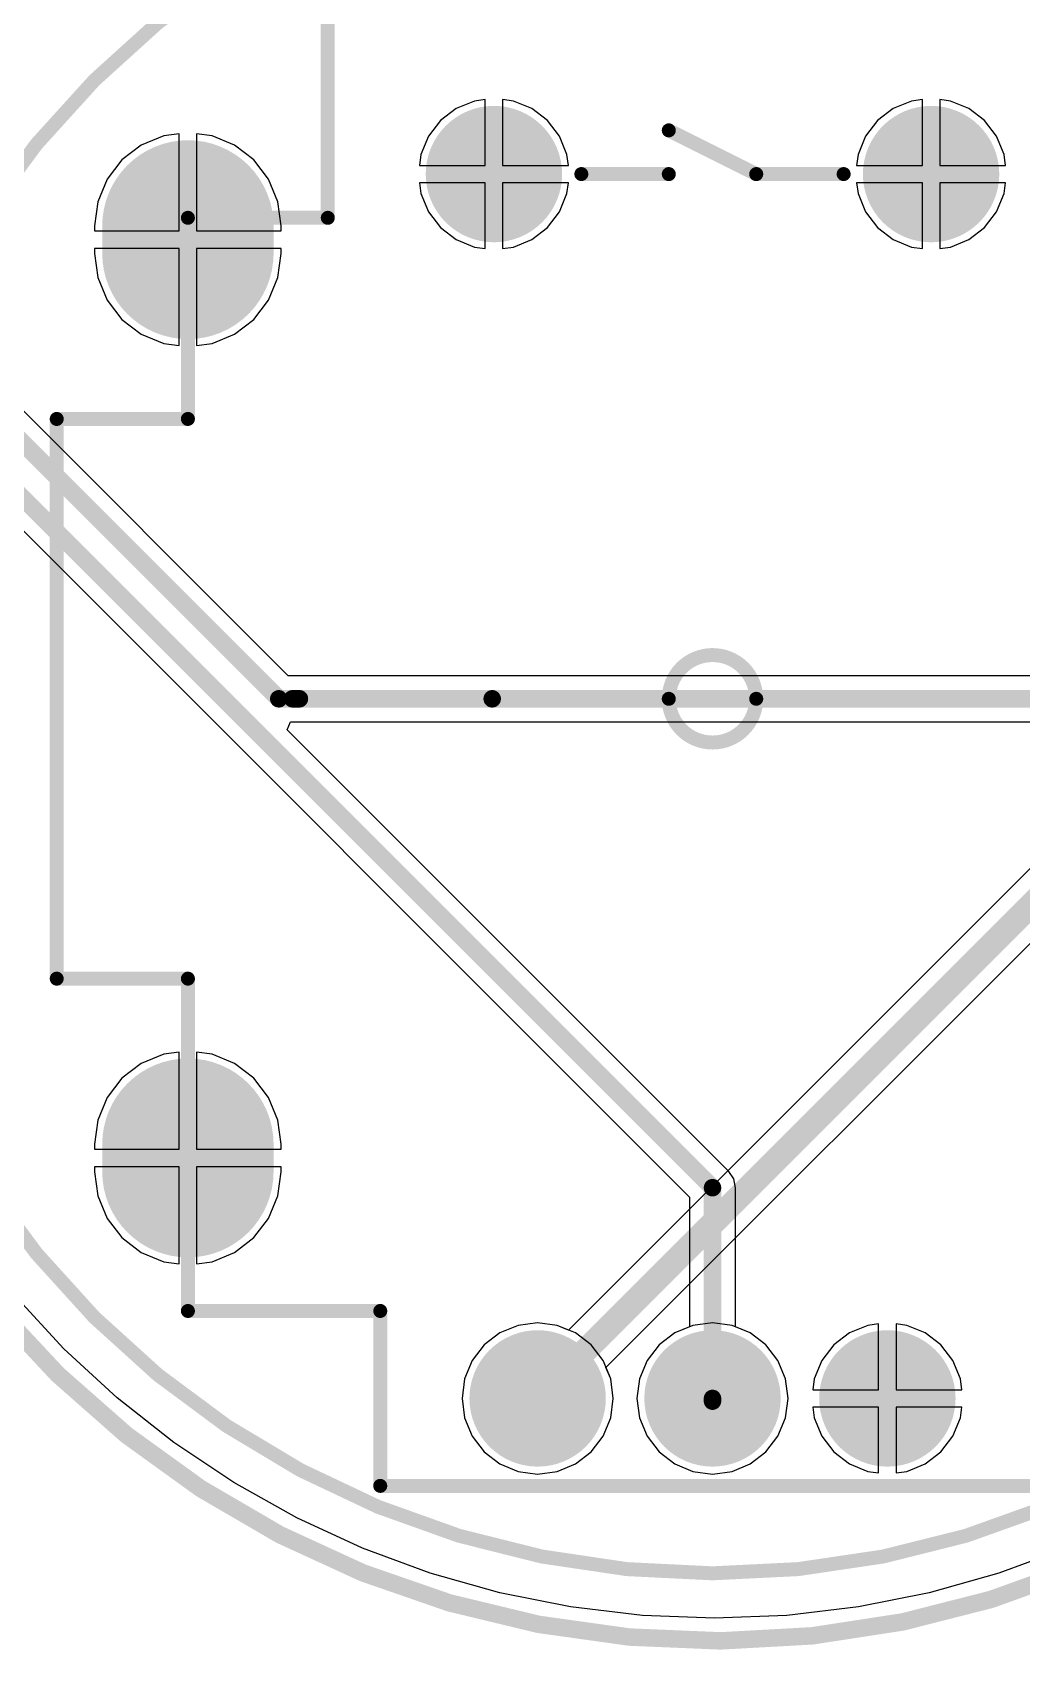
# Model space of a CAD drawing. Extents: x 2.14 to 5.34, y 1.83 to 4.04.
# Drawn here: x 4.225 to 4.791, y 1.83 to 2.755 of the extents above; entities that cross this region are included whole.
import ezdxf

# ---------------------------------------------------------------- set-up
doc = ezdxf.new("R2010")
doc.units = 0
for name, color, linetype in [('BOTTOMLAYER', 5, 'CONTINUOUS'), ('BOTTOMOVERLAY', 54, 'CONTINUOUS'), ('BOTTOMSOLDER', 6, 'CONTINUOUS'), ('KEEPOUTLAYER', 6, 'CONTINUOUS'), ('MECHANICAL1', 6, 'CONTINUOUS'), ('MULTILAYER', 9, 'CONTINUOUS'), ('PADHOLELAYER', 156, 'CONTINUOUS'), ('TOPLAYER', 1, 'CONTINUOUS'), ('TOPSOLDER', 216, 'CONTINUOUS')]:
    doc.layers.add(name, color=color, linetype=linetype)

msp = doc.modelspace()

# ---------------------------------------------------------------- linework, layer by layer
at = {"layer": 'BOTTOMLAYER'}
for p, q in [((3.573396, 3.116702), (4.601047, 2.089051)), ((4.371579, 2.387142), (3.809874, 2.948847)), ((4.467551, 2.711466), (4.458595, 2.704594)), ((4.477981, 2.715786), (4.467551, 2.711466)), ((4.484173, 2.716601), (4.477981, 2.715786)), ((4.484173, 2.679016), (4.484173, 2.716601)), ((4.500366, 2.715786), (4.494173, 2.716601)), ((4.494173, 2.716601), (4.494173, 2.679016)), ((4.510795, 2.711466), (4.500366, 2.715786)), ((4.519751, 2.704594), (4.510795, 2.711466)), ((4.717551, 2.711466), (4.708595, 2.704594)), ((4.727981, 2.715786), (4.717551, 2.711466)), ((4.734173, 2.716601), (4.727981, 2.715786)), ((4.734173, 2.679016), (4.734173, 2.716601)), ((4.750366, 2.715786), (4.744173, 2.716601)), ((4.744173, 2.716601), (4.744173, 2.679016)), ((4.760795, 2.711466), (4.750366, 2.715786)), ((4.769751, 2.704594), (4.760795, 2.711466)), ((4.458595, 2.704594), (4.451723, 2.695638)), ((4.526624, 2.695638), (4.519751, 2.704594)), ((4.708595, 2.704594), (4.701723, 2.695638)), ((4.776624, 2.695638), (4.769751, 2.704594)), ((4.30037, 2.695903), (4.287508, 2.690575)), ((4.309173, 2.697062), (4.30037, 2.695903)), ((4.309173, 2.641516), (4.309173, 2.697062)), ((4.327976, 2.695903), (4.319173, 2.697062)), ((4.319173, 2.697062), (4.319173, 2.641516)), ((4.340838, 2.690575), (4.327976, 2.695903)), ((4.451723, 2.695638), (4.447403, 2.685208)), ((4.530944, 2.685208), (4.526624, 2.695638)), ((4.701723, 2.695638), (4.697403, 2.685208)), ((4.780944, 2.685208), (4.776624, 2.695638)), ((4.276463, 2.6821), (4.267988, 2.671055)), ((4.287508, 2.690575), (4.276463, 2.6821)), ((4.351883, 2.6821), (4.340838, 2.690575)), ((4.360359, 2.671055), (4.351883, 2.6821)), ((4.447403, 2.685208), (4.446587, 2.679016)), ((4.531759, 2.679016), (4.530944, 2.685208)), ((4.697403, 2.685208), (4.696587, 2.679016)), ((4.781759, 2.679016), (4.780944, 2.685208)), ((4.446587, 2.679016), (4.484173, 2.679016)), ((4.494173, 2.679016), (4.531759, 2.679016)), ((4.696587, 2.679016), (4.734173, 2.679016)), ((4.744173, 2.679016), (4.781759, 2.679016)), ((4.267988, 2.671055), (4.26266, 2.658193)), ((4.365686, 2.658193), (4.360359, 2.671055)), ((4.484173, 2.669016), (4.446587, 2.669016)), ((4.446587, 2.669016), (4.447403, 2.662823)), ((4.484173, 2.63143), (4.484173, 2.669016)), ((4.531759, 2.669016), (4.494173, 2.669016)), ((4.494173, 2.669016), (4.494173, 2.63143)), ((4.530944, 2.662823), (4.531759, 2.669016)), ((4.734173, 2.669016), (4.696587, 2.669016)), ((4.696587, 2.669016), (4.697403, 2.662823)), ((4.734173, 2.63143), (4.734173, 2.669016)), ((4.781759, 2.669016), (4.744173, 2.669016)), ((4.744173, 2.669016), (4.744173, 2.63143)), ((4.780944, 2.662823), (4.781759, 2.669016)), ((4.26266, 2.658193), (4.260843, 2.64439)), ((4.367503, 2.64439), (4.365686, 2.658193)), ((4.447403, 2.662823), (4.451723, 2.652394)), ((4.526624, 2.652394), (4.530944, 2.662823)), ((4.697403, 2.662823), (4.701723, 2.652394)), ((4.776624, 2.652394), (4.780944, 2.662823)), ((4.451723, 2.652394), (4.458595, 2.643438)), ((4.519751, 2.643438), (4.526624, 2.652394)), ((4.701723, 2.652394), (4.708595, 2.643438)), ((4.769751, 2.643438), (4.776624, 2.652394)), ((4.260843, 2.64439), (4.260843, 2.641516)), ((4.260843, 2.641516), (4.309173, 2.641516)), ((4.319173, 2.641516), (4.367503, 2.641516)), ((4.367503, 2.641516), (4.367503, 2.64439)), ((4.458595, 2.643438), (4.467551, 2.636565)), ((4.467551, 2.636565), (4.477981, 2.632245)), ((4.500366, 2.632245), (4.510795, 2.636565)), ((4.510795, 2.636565), (4.519751, 2.643438)), ((4.708595, 2.643438), (4.717551, 2.636565)), ((4.717551, 2.636565), (4.727981, 2.632245)), ((4.750366, 2.632245), (4.760795, 2.636565)), ((4.760795, 2.636565), (4.769751, 2.643438)), ((4.309173, 2.631516), (4.260843, 2.631516)), ((4.260843, 2.631516), (4.260843, 2.628642)), ((4.260843, 2.628642), (4.26266, 2.614839)), ((4.309173, 2.57597), (4.309173, 2.631516)), ((4.367503, 2.631516), (4.319173, 2.631516)), ((4.319173, 2.631516), (4.319173, 2.57597)), ((4.365686, 2.614839), (4.367503, 2.628642)), ((4.367503, 2.628642), (4.367503, 2.631516)), ((4.477981, 2.632245), (4.484173, 2.63143)), ((4.494173, 2.63143), (4.500366, 2.632245)), ((4.727981, 2.632245), (4.734173, 2.63143)), ((4.744173, 2.63143), (4.750366, 2.632245)), ((4.26266, 2.614839), (4.267988, 2.601977)), ((4.360359, 2.601977), (4.365686, 2.614839)), ((4.267988, 2.601977), (4.276463, 2.590932)), ((4.351883, 2.590932), (4.360359, 2.601977)), ((4.276463, 2.590932), (4.287508, 2.582456)), ((4.340838, 2.582456), (4.351883, 2.590932)), ((4.287508, 2.582456), (4.30037, 2.577129)), ((4.327976, 2.577129), (4.340838, 2.582456)), ((4.30037, 2.577129), (4.309173, 2.57597)), ((4.319173, 2.57597), (4.327976, 2.577129)), ((4.488189, 2.387142), (4.371579, 2.387142)), ((4.488204, 2.387139), (4.488189, 2.387142)), ((4.973204, 2.387139), (4.488204, 2.387139)), ((4.370882, 2.356343), (4.372765, 2.360889)), ((4.372765, 2.360889), (4.488174, 2.360889)), ((4.488174, 2.360889), (4.488189, 2.360886)), ((4.488189, 2.360886), (4.973204, 2.360886)), ((4.623455, 2.10377), (4.370882, 2.356343)), ((4.287508, 2.165572), (4.276463, 2.157097)), ((4.30037, 2.1709), (4.287508, 2.165572)), ((4.309173, 2.172059), (4.30037, 2.1709)), ((4.309173, 2.116513), (4.309173, 2.172059)), ((4.327976, 2.1709), (4.319173, 2.172059)), ((4.319173, 2.172059), (4.319173, 2.116513)), ((4.340838, 2.165572), (4.327976, 2.1709)), ((4.351883, 2.157097), (4.340838, 2.165572)), ((4.276463, 2.157097), (4.267988, 2.146052)), ((4.360359, 2.146052), (4.351883, 2.157097)), ((4.267988, 2.146052), (4.26266, 2.13319)), ((4.365686, 2.13319), (4.360359, 2.146052)), ((4.26266, 2.13319), (4.260843, 2.119387)), ((4.367503, 2.119387), (4.365686, 2.13319)), ((4.260843, 2.119387), (4.260843, 2.116513)), ((4.367503, 2.116513), (4.367503, 2.119387)), ((4.260843, 2.116513), (4.309173, 2.116513)), ((4.319173, 2.116513), (4.367503, 2.116513)), ((4.309173, 2.106513), (4.260843, 2.106513)), ((4.260843, 2.106513), (4.260843, 2.103639)), ((4.260843, 2.103639), (4.26266, 2.089836)), ((4.309173, 2.050967), (4.309173, 2.106513)), ((4.367503, 2.106513), (4.319173, 2.106513)), ((4.319173, 2.106513), (4.319173, 2.050967)), ((4.365686, 2.089836), (4.367503, 2.103639)), ((4.367503, 2.103639), (4.367503, 2.106513)), ((4.6263, 2.099511), (4.623455, 2.10377)), ((4.627299, 2.094488), (4.6263, 2.099511)), ((4.26266, 2.089836), (4.267988, 2.076974)), ((4.360359, 2.076974), (4.365686, 2.089836)), ((4.627299, 2.014982), (4.627299, 2.094488)), ((4.601047, 2.089051), (4.601047, 2.014982)), ((4.267988, 2.076974), (4.276463, 2.065929)), ((4.351883, 2.065929), (4.360359, 2.076974)), ((4.276463, 2.065929), (4.287508, 2.057453)), ((4.340838, 2.057453), (4.351883, 2.065929)), ((4.287508, 2.057453), (4.30037, 2.052126)), ((4.327976, 2.052126), (4.340838, 2.057453)), ((4.30037, 2.052126), (4.309173, 2.050967)), ((4.319173, 2.050967), (4.327976, 2.052126)), ((4.243298, 2.002442), (4.215256, 2.032778)), ((4.514173, 2.017257), (4.502981, 2.015783)), ((4.525366, 2.015783), (4.514173, 2.017257)), ((4.709173, 2.016598), (4.702981, 2.015783)), ((4.709173, 1.979013), (4.709173, 2.016598)), ((4.725366, 2.015783), (4.719173, 2.016598)), ((4.719173, 2.016598), (4.719173, 1.979013)), ((4.492551, 2.011463), (4.483595, 2.004591)), ((4.502981, 2.015783), (4.492551, 2.011463)), ((4.535795, 2.011463), (4.525366, 2.015783)), ((4.544751, 2.004591), (4.535795, 2.011463)), ((4.592551, 2.011463), (4.583595, 2.004591)), ((4.601047, 2.014982), (4.592551, 2.011463)), ((4.635795, 2.011463), (4.627299, 2.014982)), ((4.644751, 2.004591), (4.635795, 2.011463)), ((4.692551, 2.011463), (4.683595, 2.004591)), ((4.702981, 2.015783), (4.692551, 2.011463)), ((4.735795, 2.011463), (4.725366, 2.015783)), ((4.744751, 2.004591), (4.735795, 2.011463)), ((4.273634, 1.9744), (4.243298, 2.002442)), ((4.483595, 2.004591), (4.476723, 1.995635)), ((4.551624, 1.995635), (4.544751, 2.004591)), ((4.583595, 2.004591), (4.576723, 1.995635)), ((4.651624, 1.995635), (4.644751, 2.004591)), ((4.683595, 2.004591), (4.676723, 1.995635)), ((4.751624, 1.995635), (4.744751, 2.004591)), ((4.476723, 1.995635), (4.472403, 1.985205)), ((4.555944, 1.985205), (4.551624, 1.995635)), ((4.576723, 1.995635), (4.572403, 1.985205)), ((4.655944, 1.985205), (4.651624, 1.995635)), ((4.676723, 1.995635), (4.672403, 1.985205)), ((4.755944, 1.985205), (4.751624, 1.995635)), ((4.472403, 1.985205), (4.470929, 1.974013)), ((4.557417, 1.974013), (4.555944, 1.985205)), ((4.572403, 1.985205), (4.570929, 1.974013)), ((4.657417, 1.974013), (4.655944, 1.985205)), ((4.672403, 1.985205), (4.671588, 1.979013)), ((4.671588, 1.979013), (4.709173, 1.979013)), ((4.719173, 1.979013), (4.756759, 1.979013)), ((4.756759, 1.979013), (4.755944, 1.985205)), ((4.306076, 1.948824), (4.273634, 1.9744)), ((4.470929, 1.974013), (4.472403, 1.96282)), ((4.555944, 1.96282), (4.557417, 1.974013)), ((4.570929, 1.974013), (4.572403, 1.96282)), ((4.655944, 1.96282), (4.657417, 1.974013)), ((4.472403, 1.96282), (4.476723, 1.952391)), ((4.551624, 1.952391), (4.555944, 1.96282)), ((4.572403, 1.96282), (4.576723, 1.952391)), ((4.651624, 1.952391), (4.655944, 1.96282)), ((4.709173, 1.969013), (4.671588, 1.969013)), ((4.671588, 1.969013), (4.672403, 1.96282)), ((4.672403, 1.96282), (4.676723, 1.952391)), ((4.709173, 1.931427), (4.709173, 1.969013)), ((4.756759, 1.969013), (4.719173, 1.969013)), ((4.719173, 1.969013), (4.719173, 1.931427)), ((4.751624, 1.952391), (4.755944, 1.96282)), ((4.755944, 1.96282), (4.756759, 1.969013)), ((4.476723, 1.952391), (4.483595, 1.943435)), ((4.544751, 1.943435), (4.551624, 1.952391)), ((4.576723, 1.952391), (4.583595, 1.943435)), ((4.644751, 1.943435), (4.651624, 1.952391)), ((4.676723, 1.952391), (4.683595, 1.943435)), ((4.744751, 1.943435), (4.751624, 1.952391)), ((4.340426, 1.925873), (4.306076, 1.948824)), ((4.483595, 1.943435), (4.492551, 1.936562)), ((4.535795, 1.936562), (4.544751, 1.943435)), ((4.583595, 1.943435), (4.592551, 1.936562)), ((4.635795, 1.936562), (4.644751, 1.943435)), ((4.683595, 1.943435), (4.692551, 1.936562)), ((4.735795, 1.936562), (4.744751, 1.943435)), ((4.492551, 1.936562), (4.502981, 1.932242)), ((4.525366, 1.932242), (4.535795, 1.936562)), ((4.592551, 1.936562), (4.602981, 1.932242)), ((4.625366, 1.932242), (4.635795, 1.936562)), ((4.692551, 1.936562), (4.702981, 1.932242)), ((4.725366, 1.932242), (4.735795, 1.936562)), ((4.37647, 1.905687), (4.340426, 1.925873)), ((4.502981, 1.932242), (4.514173, 1.930769)), ((4.514173, 1.930769), (4.525366, 1.932242)), ((4.602981, 1.932242), (4.614173, 1.930769)), ((4.614173, 1.930769), (4.625366, 1.932242)), ((4.702981, 1.932242), (4.709173, 1.931427)), ((4.719173, 1.931427), (4.725366, 1.932242)), ((4.413986, 1.888391), (4.37647, 1.905687)), ((4.452744, 1.874093), (4.413986, 1.888391)), ((4.816668, 1.888391), (4.77791, 1.874093)), ((4.492505, 1.862879), (4.452744, 1.874093)), ((4.77791, 1.874093), (4.73815, 1.862879)), ((4.533023, 1.85482), (4.492505, 1.862879)), ((4.73815, 1.862879), (4.697632, 1.85482)), ((4.574048, 1.849964), (4.533023, 1.85482)), ((4.615327, 1.848342), (4.574048, 1.849964)), ((4.656607, 1.849964), (4.615327, 1.848342)), ((4.697632, 1.85482), (4.656607, 1.849964))]:
    msp.add_line(p, q, dxfattribs=at)
for points, const_width in [([(3.582677, 3.125984), (4.614173, 2.094488)], 0.01), ([(3.61811, 3.122047), (4.366142, 2.374016)], 0.01), ([(4.314173, 2.628642), (4.314173, 2.64439)], 0.09), ([(4.366142, 2.374016), (4.377953, 2.374016)], 0.01), ([(4.374016, 2.374016), (4.377953, 2.374016)], 0.01), ([(4.377953, 2.374016), (4.488189, 2.374016)], 0.01), ([(4.488189, 2.374013), (5.014173, 2.374013)], 0.01), ([(4.314173, 2.103639), (4.314173, 2.119387)], 0.09), ([(4.614173, 1.974013), (4.614173, 2.094488)], 0.01), ([(4.614173, 1.972441), (4.614173, 1.974013)], 0.01)]:
    msp.add_lwpolyline(points, dxfattribs=dict(at, const_width=const_width))
for points, const_width in [([(4.471673, 2.674016, 1), (4.506673, 2.674016, 1)], 0.035), ([(4.721673, 2.674016, 1), (4.756673, 2.674016, 1)], 0.035), ([(4.291673, 2.64439, 1), (4.336673, 2.64439, 1)], 0.045), ([(4.291673, 2.628642, 1), (4.336673, 2.628642, 1)], 0.045), ([(4.363641, 2.374016, 1), (4.368641, 2.374016, 1)], 0.005), ([(4.363641, 2.374016, 1), (4.368641, 2.374016, 1)], 0.005), ([(4.371516, 2.374016, 1), (4.376516, 2.374016, 1)], 0.005), ([(4.375453, 2.374016, 1), (4.380453, 2.374016, 1)], 0.005), ([(4.375453, 2.374016, 1), (4.380453, 2.374016, 1)], 0.005), ([(4.375453, 2.374016, 1), (4.380453, 2.374016, 1)], 0.005), ([(4.485689, 2.374016, 1), (4.490689, 2.374016, 1)], 0.005), ([(4.485689, 2.374013, 1), (4.490689, 2.374013, 1)], 0.005), ([(4.291673, 2.119387, 1), (4.336673, 2.119387, 1)], 0.045), ([(4.291673, 2.103639, 1), (4.336673, 2.103639, 1)], 0.045), ([(4.611673, 2.094488, 1), (4.616673, 2.094488, 1)], 0.005), ([(4.611673, 2.094488, 1), (4.616673, 2.094488, 1)], 0.005), ([(4.496673, 1.974013, 1), (4.531673, 1.974013, 1)], 0.035), ([(4.596673, 1.974013, 1), (4.631673, 1.974013, 1)], 0.035), ([(4.696673, 1.974013, 1), (4.731673, 1.974013, 1)], 0.035), ([(4.611673, 1.974013, 1), (4.616673, 1.974013, 1)], 0.005), ([(4.611673, 1.974013, 1), (4.616673, 1.974013, 1)], 0.005), ([(4.611673, 1.972441, 1), (4.616673, 1.972441, 1)], 0.005)]:
    msp.add_lwpolyline(points, format="xyb", close=True, dxfattribs=dict(at, const_width=const_width))
at = {"layer": 'BOTTOMOVERLAY'}
for points, const_width in [([(5.114173, 2.374013, 1), (4.114173, 2.374013, 1)], 0.008), ([(4.587173, 2.699016, 1), (4.591173, 2.699016, 1)], 0.004), ([(4.537173, 2.674016, 1), (4.541173, 2.674016, 1)], 0.004), ([(4.587173, 2.674016, 1), (4.591173, 2.674016, 1)], 0.004), ([(4.637173, 2.674016, 1), (4.641173, 2.674016, 1)], 0.004), ([(4.637173, 2.674016, 1), (4.641173, 2.674016, 1)], 0.004), ([(4.687173, 2.674016, 1), (4.691173, 2.674016, 1)], 0.004), ([(4.639173, 2.374013, 1), (4.589173, 2.374013, 1)], 0.008), ([(4.587173, 2.374013, 1), (4.591173, 2.374013, 1)], 0.004), ([(4.637173, 2.374013, 1), (4.641173, 2.374013, 1)], 0.004)]:
    msp.add_lwpolyline(points, format="xyb", close=True, dxfattribs=dict(at, const_width=const_width))
at = {"layer": 'BOTTOMOVERLAY', "const_width": 0.008}
for points in [[(4.589173, 2.699016), (4.639173, 2.674016)], [(4.539173, 2.674016), (4.589173, 2.674016)], [(4.639173, 2.674016), (4.689173, 2.674016)]]:
    msp.add_lwpolyline(points, dxfattribs=at)
at = {"layer": 'BOTTOMSOLDER'}
for points, const_width in [([(4.469673, 2.674016, 1), (4.508673, 2.674016, 1)], 0.039), ([(4.719673, 2.674016, 1), (4.758673, 2.674016, 1)], 0.039), ([(4.289673, 2.64439, 1), (4.338673, 2.64439, 1)], 0.049), ([(4.289673, 2.628642, 1), (4.338673, 2.628642, 1)], 0.049), ([(4.289673, 2.119387, 1), (4.338673, 2.119387, 1)], 0.049), ([(4.289673, 2.103639, 1), (4.338673, 2.103639, 1)], 0.049), ([(4.494673, 1.974013, 1), (4.533673, 1.974013, 1)], 0.039), ([(4.594673, 1.974013, 1), (4.633673, 1.974013, 1)], 0.039), ([(4.694673, 1.974013, 1), (4.733673, 1.974013, 1)], 0.039)]:
    msp.add_lwpolyline(points, format="xyb", close=True, dxfattribs=dict(at, const_width=const_width))
at = {"layer": 'BOTTOMSOLDER', "const_width": 0.098}
for points in [[(4.314173, 2.628642), (4.314173, 2.64439)], [(4.314173, 2.103639), (4.314173, 2.119387)]]:
    msp.add_lwpolyline(points, dxfattribs=at)
at = {"layer": 'KEEPOUTLAYER', "const_width": 0.01}
msp.add_lwpolyline([(5.130164, 2.214566, -0.849904), (4.076369, 2.36224)], format="xyb", dxfattribs=at)
at = {"layer": 'MECHANICAL1', "const_width": 0.008}
for points in [[(4.394173, 2.649016), (4.394173, 2.924016)], [(4.314173, 2.649016), (4.394173, 2.649016)], [(4.314173, 2.534013), (4.314173, 2.649016)], [(4.239173, 2.534013), (4.314173, 2.534013)], [(4.239173, 2.214013), (4.239173, 2.534013)], [(4.239173, 2.214013), (4.314173, 2.214013)], [(4.314173, 2.024013), (4.314173, 2.214013)], [(4.314173, 2.024013), (4.424173, 2.024013)], [(4.424173, 1.924013), (4.424173, 2.024013)], [(4.424173, 1.924013), (4.804173, 1.924013)]]:
    msp.add_lwpolyline(points, dxfattribs=at)
at = {"layer": 'MECHANICAL1', "const_width": 0.004}
for points in [[(4.312173, 2.649016, 1), (4.316173, 2.649016, 1)], [(4.312173, 2.649016, 1), (4.316173, 2.649016, 1)], [(4.392173, 2.649016, 1), (4.396173, 2.649016, 1)], [(4.392173, 2.649016, 1), (4.396173, 2.649016, 1)], [(4.237173, 2.534013, 1), (4.241173, 2.534013, 1)], [(4.237173, 2.534013, 1), (4.241173, 2.534013, 1)], [(4.312173, 2.534013, 1), (4.316173, 2.534013, 1)], [(4.312173, 2.534013, 1), (4.316173, 2.534013, 1)], [(4.237173, 2.214013, 1), (4.241173, 2.214013, 1)], [(4.237173, 2.214013, 1), (4.241173, 2.214013, 1)], [(4.312173, 2.214013, 1), (4.316173, 2.214013, 1)], [(4.312173, 2.214013, 1), (4.316173, 2.214013, 1)], [(4.312173, 2.024013, 1), (4.316173, 2.024013, 1)], [(4.312173, 2.024013, 1), (4.316173, 2.024013, 1)], [(4.422173, 2.024013, 1), (4.426173, 2.024013, 1)], [(4.422173, 2.024013, 1), (4.426173, 2.024013, 1)], [(4.422173, 1.924013, 1), (4.426173, 1.924013, 1)], [(4.422173, 1.924013, 1), (4.426173, 1.924013, 1)]]:
    msp.add_lwpolyline(points, format="xyb", close=True, dxfattribs=at)
at = {"layer": 'MULTILAYER'}
for points, const_width in [([(4.471673, 2.674016, 1), (4.506673, 2.674016, 1)], 0.035), ([(4.721673, 2.674016, 1), (4.756673, 2.674016, 1)], 0.035), ([(4.291673, 2.64439, 1), (4.336673, 2.64439, 1)], 0.045), ([(4.291673, 2.628642, 1), (4.336673, 2.628642, 1)], 0.045), ([(4.291673, 2.119387, 1), (4.336673, 2.119387, 1)], 0.045), ([(4.291673, 2.103639, 1), (4.336673, 2.103639, 1)], 0.045), ([(4.496673, 1.974013, 1), (4.531673, 1.974013, 1)], 0.035), ([(4.596673, 1.974013, 1), (4.631673, 1.974013, 1)], 0.035), ([(4.696673, 1.974013, 1), (4.731673, 1.974013, 1)], 0.035)]:
    msp.add_lwpolyline(points, format="xyb", close=True, dxfattribs=dict(at, const_width=const_width))
at = {"layer": 'MULTILAYER', "const_width": 0.09}
for points in [[(4.314173, 2.628642), (4.314173, 2.64439)], [(4.314173, 2.103639), (4.314173, 2.119387)]]:
    msp.add_lwpolyline(points, dxfattribs=at)
at = {"layer": 'PADHOLELAYER'}
for points, const_width in [([(4.480315, 2.674016, 1), (4.498031, 2.674016, 1)], 0.017716), ([(4.730315, 2.674016, 1), (4.748031, 2.674016, 1)], 0.017716), ([(4.300423, 2.636516, 1), (4.327923, 2.636516, 1)], 0.0275), ([(4.300423, 2.111513, 1), (4.327923, 2.111513, 1)], 0.0275), ([(4.505423, 1.974013, 1), (4.522923, 1.974013, 1)], 0.0175), ([(4.605423, 1.974013, 1), (4.622923, 1.974013, 1)], 0.0175), ([(4.705423, 1.974013, 1), (4.722923, 1.974013, 1)], 0.0175)]:
    msp.add_lwpolyline(points, format="xyb", close=True, dxfattribs=dict(at, const_width=const_width))
at = {"layer": 'TOPLAYER'}
for p, q in [((4.467551, 2.711466), (4.458595, 2.704594)), ((4.477981, 2.715786), (4.467551, 2.711466)), ((4.484173, 2.716601), (4.477981, 2.715786)), ((4.484173, 2.679016), (4.484173, 2.716601)), ((4.500366, 2.715786), (4.494173, 2.716601)), ((4.494173, 2.716601), (4.494173, 2.679016)), ((4.510795, 2.711466), (4.500366, 2.715786)), ((4.519751, 2.704594), (4.510795, 2.711466)), ((4.717551, 2.711466), (4.708595, 2.704594)), ((4.727981, 2.715786), (4.717551, 2.711466)), ((4.734173, 2.716601), (4.727981, 2.715786)), ((4.734173, 2.679016), (4.734173, 2.716601)), ((4.750366, 2.715786), (4.744173, 2.716601)), ((4.744173, 2.716601), (4.744173, 2.679016)), ((4.760795, 2.711466), (4.750366, 2.715786)), ((4.769751, 2.704594), (4.760795, 2.711466)), ((4.458595, 2.704594), (4.451723, 2.695638)), ((4.526624, 2.695638), (4.519751, 2.704594)), ((4.708595, 2.704594), (4.701723, 2.695638)), ((4.776624, 2.695638), (4.769751, 2.704594)), ((4.30037, 2.695903), (4.287508, 2.690575)), ((4.309173, 2.697062), (4.30037, 2.695903)), ((4.309173, 2.641516), (4.309173, 2.697062)), ((4.327976, 2.695903), (4.319173, 2.697062)), ((4.319173, 2.697062), (4.319173, 2.641516)), ((4.340838, 2.690575), (4.327976, 2.695903)), ((4.451723, 2.695638), (4.447403, 2.685208)), ((4.530944, 2.685208), (4.526624, 2.695638)), ((4.701723, 2.695638), (4.697403, 2.685208)), ((4.780944, 2.685208), (4.776624, 2.695638)), ((4.276463, 2.6821), (4.267988, 2.671055)), ((4.287508, 2.690575), (4.276463, 2.6821)), ((4.351883, 2.6821), (4.340838, 2.690575)), ((4.360359, 2.671055), (4.351883, 2.6821)), ((4.447403, 2.685208), (4.446587, 2.679016)), ((4.531759, 2.679016), (4.530944, 2.685208)), ((4.697403, 2.685208), (4.696587, 2.679016)), ((4.781759, 2.679016), (4.780944, 2.685208)), ((4.446587, 2.679016), (4.484173, 2.679016)), ((4.494173, 2.679016), (4.531759, 2.679016)), ((4.696587, 2.679016), (4.734173, 2.679016)), ((4.744173, 2.679016), (4.781759, 2.679016)), ((4.267988, 2.671055), (4.26266, 2.658193)), ((4.365686, 2.658193), (4.360359, 2.671055)), ((4.484173, 2.669016), (4.446587, 2.669016)), ((4.446587, 2.669016), (4.447403, 2.662823)), ((4.484173, 2.63143), (4.484173, 2.669016)), ((4.531759, 2.669016), (4.494173, 2.669016)), ((4.494173, 2.669016), (4.494173, 2.63143)), ((4.530944, 2.662823), (4.531759, 2.669016)), ((4.734173, 2.669016), (4.696587, 2.669016)), ((4.696587, 2.669016), (4.697403, 2.662823)), ((4.734173, 2.63143), (4.734173, 2.669016)), ((4.781759, 2.669016), (4.744173, 2.669016)), ((4.744173, 2.669016), (4.744173, 2.63143)), ((4.780944, 2.662823), (4.781759, 2.669016)), ((4.26266, 2.658193), (4.260843, 2.64439)), ((4.367503, 2.64439), (4.365686, 2.658193)), ((4.447403, 2.662823), (4.451723, 2.652394)), ((4.526624, 2.652394), (4.530944, 2.662823)), ((4.697403, 2.662823), (4.701723, 2.652394)), ((4.776624, 2.652394), (4.780944, 2.662823)), ((4.451723, 2.652394), (4.458595, 2.643438)), ((4.519751, 2.643438), (4.526624, 2.652394)), ((4.701723, 2.652394), (4.708595, 2.643438)), ((4.769751, 2.643438), (4.776624, 2.652394)), ((4.260843, 2.64439), (4.260843, 2.641516)), ((4.260843, 2.641516), (4.309173, 2.641516)), ((4.319173, 2.641516), (4.367503, 2.641516)), ((4.367503, 2.641516), (4.367503, 2.64439)), ((4.458595, 2.643438), (4.467551, 2.636565)), ((4.467551, 2.636565), (4.477981, 2.632245)), ((4.500366, 2.632245), (4.510795, 2.636565)), ((4.510795, 2.636565), (4.519751, 2.643438)), ((4.708595, 2.643438), (4.717551, 2.636565)), ((4.717551, 2.636565), (4.727981, 2.632245)), ((4.750366, 2.632245), (4.760795, 2.636565)), ((4.760795, 2.636565), (4.769751, 2.643438)), ((4.309173, 2.631516), (4.260843, 2.631516)), ((4.260843, 2.631516), (4.260843, 2.628642)), ((4.260843, 2.628642), (4.26266, 2.614839)), ((4.309173, 2.57597), (4.309173, 2.631516)), ((4.367503, 2.631516), (4.319173, 2.631516)), ((4.319173, 2.631516), (4.319173, 2.57597)), ((4.365686, 2.614839), (4.367503, 2.628642)), ((4.367503, 2.628642), (4.367503, 2.631516)), ((4.477981, 2.632245), (4.484173, 2.63143)), ((4.494173, 2.63143), (4.500366, 2.632245)), ((4.727981, 2.632245), (4.734173, 2.63143)), ((4.744173, 2.63143), (4.750366, 2.632245)), ((4.26266, 2.614839), (4.267988, 2.601977)), ((4.360359, 2.601977), (4.365686, 2.614839)), ((4.267988, 2.601977), (4.276463, 2.590932)), ((4.351883, 2.590932), (4.360359, 2.601977)), ((4.276463, 2.590932), (4.287508, 2.582456)), ((4.340838, 2.582456), (4.351883, 2.590932)), ((4.287508, 2.582456), (4.30037, 2.577129)), ((4.327976, 2.577129), (4.340838, 2.582456)), ((4.30037, 2.577129), (4.309173, 2.57597)), ((4.319173, 2.57597), (4.327976, 2.577129)), ((4.97509, 2.456332), (4.531854, 2.013095)), ((4.553256, 1.991694), (4.996492, 2.43493)), ((4.287508, 2.165572), (4.276463, 2.157097)), ((4.30037, 2.1709), (4.287508, 2.165572)), ((4.309173, 2.172059), (4.30037, 2.1709)), ((4.309173, 2.116513), (4.309173, 2.172059)), ((4.327976, 2.1709), (4.319173, 2.172059)), ((4.319173, 2.172059), (4.319173, 2.116513)), ((4.340838, 2.165572), (4.327976, 2.1709)), ((4.351883, 2.157097), (4.340838, 2.165572)), ((4.276463, 2.157097), (4.267988, 2.146052)), ((4.360359, 2.146052), (4.351883, 2.157097)), ((4.267988, 2.146052), (4.26266, 2.13319)), ((4.365686, 2.13319), (4.360359, 2.146052)), ((4.26266, 2.13319), (4.260843, 2.119387)), ((4.367503, 2.119387), (4.365686, 2.13319)), ((4.260843, 2.119387), (4.260843, 2.116513)), ((4.367503, 2.116513), (4.367503, 2.119387)), ((4.260843, 2.116513), (4.309173, 2.116513)), ((4.319173, 2.116513), (4.367503, 2.116513)), ((4.309173, 2.106513), (4.260843, 2.106513)), ((4.260843, 2.106513), (4.260843, 2.103639)), ((4.260843, 2.103639), (4.26266, 2.089836)), ((4.309173, 2.050967), (4.309173, 2.106513)), ((4.367503, 2.106513), (4.319173, 2.106513)), ((4.319173, 2.106513), (4.319173, 2.050967)), ((4.365686, 2.089836), (4.367503, 2.103639)), ((4.367503, 2.103639), (4.367503, 2.106513)), ((4.26266, 2.089836), (4.267988, 2.076974)), ((4.360359, 2.076974), (4.365686, 2.089836)), ((4.267988, 2.076974), (4.276463, 2.065929)), ((4.351883, 2.065929), (4.360359, 2.076974)), ((4.276463, 2.065929), (4.287508, 2.057453)), ((4.340838, 2.057453), (4.351883, 2.065929)), ((4.287508, 2.057453), (4.30037, 2.052126)), ((4.327976, 2.052126), (4.340838, 2.057453)), ((4.30037, 2.052126), (4.309173, 2.050967)), ((4.319173, 2.050967), (4.327976, 2.052126)), ((4.243298, 2.002442), (4.215256, 2.032778)), ((4.514173, 2.017257), (4.502981, 2.015783)), ((4.525366, 2.015783), (4.514173, 2.017257)), ((4.614173, 2.017257), (4.602981, 2.015783)), ((4.625366, 2.015783), (4.614173, 2.017257)), ((4.709173, 2.016598), (4.702981, 2.015783)), ((4.709173, 1.979013), (4.709173, 2.016598)), ((4.725366, 2.015783), (4.719173, 2.016598)), ((4.719173, 2.016598), (4.719173, 1.979013)), ((4.492551, 2.011463), (4.483595, 2.004591)), ((4.502981, 2.015783), (4.492551, 2.011463)), ((4.531854, 2.013095), (4.525366, 2.015783)), ((4.592551, 2.011463), (4.583595, 2.004591)), ((4.602981, 2.015783), (4.592551, 2.011463)), ((4.635795, 2.011463), (4.625366, 2.015783)), ((4.644751, 2.004591), (4.635795, 2.011463)), ((4.692551, 2.011463), (4.683595, 2.004591)), ((4.702981, 2.015783), (4.692551, 2.011463)), ((4.735795, 2.011463), (4.725366, 2.015783)), ((4.744751, 2.004591), (4.735795, 2.011463)), ((4.273634, 1.9744), (4.243298, 2.002442)), ((4.483595, 2.004591), (4.476723, 1.995635)), ((4.583595, 2.004591), (4.576723, 1.995635)), ((4.651624, 1.995635), (4.644751, 2.004591)), ((4.683595, 2.004591), (4.676723, 1.995635)), ((4.751624, 1.995635), (4.744751, 2.004591)), ((4.476723, 1.995635), (4.472403, 1.985205)), ((4.555944, 1.985205), (4.553256, 1.991694)), ((4.576723, 1.995635), (4.572403, 1.985205)), ((4.655944, 1.985205), (4.651624, 1.995635)), ((4.676723, 1.995635), (4.672403, 1.985205)), ((4.755944, 1.985205), (4.751624, 1.995635)), ((4.472403, 1.985205), (4.470929, 1.974013)), ((4.557417, 1.974013), (4.555944, 1.985205)), ((4.572403, 1.985205), (4.570929, 1.974013)), ((4.657417, 1.974013), (4.655944, 1.985205)), ((4.672403, 1.985205), (4.671588, 1.979013)), ((4.671588, 1.979013), (4.709173, 1.979013)), ((4.719173, 1.979013), (4.756759, 1.979013)), ((4.756759, 1.979013), (4.755944, 1.985205)), ((4.306076, 1.948824), (4.273634, 1.9744)), ((4.470929, 1.974013), (4.472403, 1.96282)), ((4.555944, 1.96282), (4.557417, 1.974013)), ((4.570929, 1.974013), (4.572403, 1.96282)), ((4.655944, 1.96282), (4.657417, 1.974013)), ((4.472403, 1.96282), (4.476723, 1.952391)), ((4.551624, 1.952391), (4.555944, 1.96282)), ((4.572403, 1.96282), (4.576723, 1.952391)), ((4.651624, 1.952391), (4.655944, 1.96282)), ((4.709173, 1.969013), (4.671588, 1.969013)), ((4.671588, 1.969013), (4.672403, 1.96282)), ((4.672403, 1.96282), (4.676723, 1.952391)), ((4.709173, 1.931427), (4.709173, 1.969013)), ((4.756759, 1.969013), (4.719173, 1.969013)), ((4.719173, 1.969013), (4.719173, 1.931427)), ((4.751624, 1.952391), (4.755944, 1.96282)), ((4.755944, 1.96282), (4.756759, 1.969013)), ((4.476723, 1.952391), (4.483595, 1.943435)), ((4.544751, 1.943435), (4.551624, 1.952391)), ((4.576723, 1.952391), (4.583595, 1.943435)), ((4.644751, 1.943435), (4.651624, 1.952391)), ((4.676723, 1.952391), (4.683595, 1.943435)), ((4.744751, 1.943435), (4.751624, 1.952391)), ((4.340426, 1.925873), (4.306076, 1.948824)), ((4.483595, 1.943435), (4.492551, 1.936562)), ((4.535795, 1.936562), (4.544751, 1.943435)), ((4.583595, 1.943435), (4.592551, 1.936562)), ((4.635795, 1.936562), (4.644751, 1.943435)), ((4.683595, 1.943435), (4.692551, 1.936562)), ((4.735795, 1.936562), (4.744751, 1.943435)), ((4.492551, 1.936562), (4.502981, 1.932242)), ((4.525366, 1.932242), (4.535795, 1.936562)), ((4.592551, 1.936562), (4.602981, 1.932242)), ((4.625366, 1.932242), (4.635795, 1.936562)), ((4.692551, 1.936562), (4.702981, 1.932242)), ((4.725366, 1.932242), (4.735795, 1.936562)), ((4.37647, 1.905687), (4.340426, 1.925873)), ((4.502981, 1.932242), (4.514173, 1.930769)), ((4.514173, 1.930769), (4.525366, 1.932242)), ((4.602981, 1.932242), (4.614173, 1.930769)), ((4.614173, 1.930769), (4.625366, 1.932242)), ((4.702981, 1.932242), (4.709173, 1.931427)), ((4.719173, 1.931427), (4.725366, 1.932242)), ((4.413986, 1.888391), (4.37647, 1.905687)), ((4.452744, 1.874093), (4.413986, 1.888391)), ((4.816668, 1.888391), (4.77791, 1.874093)), ((4.492505, 1.862879), (4.452744, 1.874093)), ((4.77791, 1.874093), (4.73815, 1.862879)), ((4.533023, 1.85482), (4.492505, 1.862879)), ((4.73815, 1.862879), (4.697632, 1.85482)), ((4.574048, 1.849964), (4.533023, 1.85482)), ((4.615327, 1.848342), (4.574048, 1.849964)), ((4.656607, 1.849964), (4.615327, 1.848342)), ((4.697632, 1.85482), (4.656607, 1.849964))]:
    msp.add_line(p, q, dxfattribs=at)
for points, const_width in [([(4.471673, 2.674016, 1), (4.506673, 2.674016, 1)], 0.035), ([(4.721673, 2.674016, 1), (4.756673, 2.674016, 1)], 0.035), ([(4.291673, 2.64439, 1), (4.336673, 2.64439, 1)], 0.045), ([(4.291673, 2.628642, 1), (4.336673, 2.628642, 1)], 0.045), ([(4.291673, 2.119387, 1), (4.336673, 2.119387, 1)], 0.045), ([(4.291673, 2.103639, 1), (4.336673, 2.103639, 1)], 0.045), ([(4.496673, 1.974013, 1), (4.531673, 1.974013, 1)], 0.035), ([(4.596673, 1.974013, 1), (4.631673, 1.974013, 1)], 0.035), ([(4.696673, 1.974013, 1), (4.731673, 1.974013, 1)], 0.035), ([(4.510689, 1.974013, 1), (4.517657, 1.974013, 1)], 0.006968)]:
    msp.add_lwpolyline(points, format="xyb", close=True, dxfattribs=dict(at, const_width=const_width))
for points, const_width in [([(4.314173, 2.628642), (4.314173, 2.64439)], 0.09), ([(4.514173, 1.974013), (5.012601, 2.472441)], 0.013937), ([(4.314173, 2.103639), (4.314173, 2.119387)], 0.09)]:
    msp.add_lwpolyline(points, dxfattribs=dict(at, const_width=const_width))
at = {"layer": 'TOPSOLDER'}
for points, const_width in [([(4.469673, 2.674016, 1), (4.508673, 2.674016, 1)], 0.039), ([(4.719673, 2.674016, 1), (4.758673, 2.674016, 1)], 0.039), ([(4.289673, 2.64439, 1), (4.338673, 2.64439, 1)], 0.049), ([(4.289673, 2.628642, 1), (4.338673, 2.628642, 1)], 0.049), ([(4.289673, 2.119387, 1), (4.338673, 2.119387, 1)], 0.049), ([(4.289673, 2.103639, 1), (4.338673, 2.103639, 1)], 0.049), ([(4.494673, 1.974013, 1), (4.533673, 1.974013, 1)], 0.039), ([(4.594673, 1.974013, 1), (4.633673, 1.974013, 1)], 0.039), ([(4.694673, 1.974013, 1), (4.733673, 1.974013, 1)], 0.039)]:
    msp.add_lwpolyline(points, format="xyb", close=True, dxfattribs=dict(at, const_width=const_width))
at = {"layer": 'TOPSOLDER', "const_width": 0.098}
for points in [[(4.314173, 2.628642), (4.314173, 2.64439)], [(4.314173, 2.103639), (4.314173, 2.119387)]]:
    msp.add_lwpolyline(points, dxfattribs=at)

doc.saveas('drawing.dxf')
